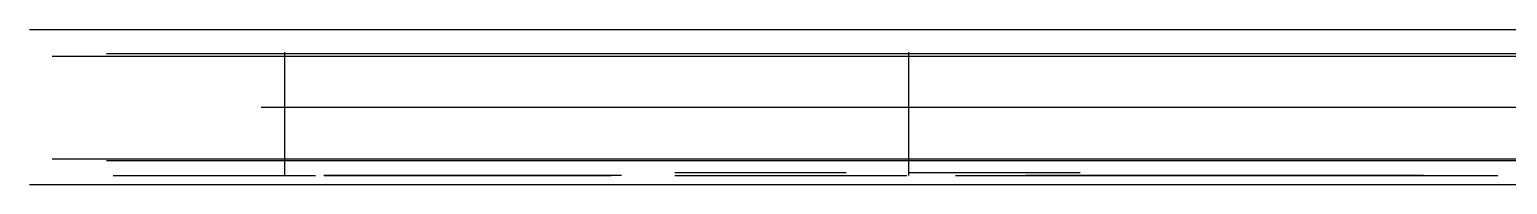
# Model space of a CAD drawing. Header units: metres. Extents: x 38 to 12325, y 28 to 132.
# Drawn here: x 38 to 1028, y 28 to 132 of the extents above; entities that cross this region are included whole.
import ezdxf

# ---------------------------------------------------------------- set-up
doc = ezdxf.new("R2010")
doc.units = ezdxf.units.M
for name, color, linetype in [('RBAR-T12-C2', 3, 'Continuous'), ('RBAR-T12-D', 3, 'Continuous'), ('RBAR-T16-E', 4, 'Continuous'), ('RBAR-T20-I', 5, 'Continuous'), ('RBAR-T20-I1', 5, 'Continuous'), ('RBAR-T8-A', 1, 'Continuous'), ('RBAR-T8-A1', 1, 'Continuous'), ('RBAR-T8-B', 1, 'Continuous'), ('RBAR-T8-B1', 1, 'Continuous'), ('RBAR-T8-G', 1, 'Continuous')]:
    doc.layers.add(name, color=color, linetype=linetype)

msp = doc.modelspace()

# ---------------------------------------------------------------- linework, layer by layer
at = {"layer": 'RBAR-T12-C2'}
for points in [[(53.2, 114.1, 274.7), (8853.2, 114.1, 274.7)], [(89.5, 116, 640.9), (8889.5, 116, 640.9)], [(53.2, 45.2, 91.6), (8853.2, 45.2, 91.6)], [(89.5, 44, 457.8), (8889.5, 44, 457.8)]]:
    msp.add_polyline3d(points, dxfattribs=at)
at = {"layer": 'RBAR-T12-D'}
for points in [[(470, 36, 787.6), (470, 36, 1366.4), (470.5, 36, 1371.2), (471.9, 36, 1375.7), (474.1, 36, 1379.9), (477.1, 36, 1383.6), (480.8, 36, 1386.7), (485, 36, 1388.9), (489.6, 36, 1390.3), (494.4, 36, 1390.8), (560.4, 36, 1390.8), (565.1, 36, 1390.3), (569.7, 36, 1388.9), (573.9, 36, 1386.7), (577.6, 36, 1383.6), (580.6, 36, 1379.9), (582.9, 36, 1375.7), (584.3, 36, 1371.2), (584.7, 36, 1366.4), (584.7, 36, 787.6)], [(626.7, 36, 1539.2), (626.7, 36, 2118), (627.1, 36, 2122.8), (628.5, 36, 2127.3), (630.8, 36, 2131.6), (633.8, 36, 2135.2), (637.5, 36, 2138.3), (641.7, 36, 2140.5), (646.3, 36, 2141.9), (651, 36, 2142.4), (717, 36, 2142.4), (721.8, 36, 2141.9), (726.4, 36, 2140.5), (730.6, 36, 2138.3), (734.3, 36, 2135.2), (737.3, 36, 2131.6), (739.6, 36, 2127.3), (740.9, 36, 2122.8), (741.4, 36, 2118), (741.4, 36, 1539.2)], [(626.7, 36, 2290.8), (626.7, 36, 2869.6), (627.1, 36, 2874.4), (628.5, 36, 2879), (630.8, 36, 2883.2), (633.8, 36, 2886.9), (637.5, 36, 2889.9), (641.7, 36, 2892.1), (646.3, 36, 2893.5), (651, 36, 2894), (717, 36, 2894), (721.8, 36, 2893.5), (726.4, 36, 2892.1), (730.6, 36, 2889.9), (734.3, 36, 2886.9), (737.3, 36, 2883.2), (739.6, 36, 2879), (740.9, 36, 2874.4), (741.4, 36, 2869.6), (741.4, 36, 2290.8)]]:
    msp.add_polyline3d(points, dxfattribs=at)
at = {"layer": 'RBAR-T16-E'}
for points in [[(38, 132, 1098.8), (8838, 132, 1098.8)], [(193, 80, 1831.2), (8993, 80, 1831.2)], [(38, 28, 366.2), (8838, 28, 366.2)]]:
    msp.add_polyline3d(points, dxfattribs=at)
at = {"layer": 'RBAR-T20-I'}
msp.add_polyline3d([(40, 28, 1615.6), (1170.6, 28, 1615.6), (1177.7, 28, 1615.2), (1184.7, 28, 1614.1), (1191.6, 28, 1612.3), (1648.6, 28, 1468.2), (1655.5, 28, 1466.4), (1662.6, 28, 1465.4), (1669.7, 28, 1465), (9017.2, 28, 1465)], dxfattribs=at)
at = {"layer": 'RBAR-T20-I1'}
msp.add_polyline3d([(40, 132, 1703.2), (1177.2, 132, 1703.2), (1184.3, 132, 1702.9), (1191.4, 132, 1701.8), (1198.3, 132, 1700), (1933.2, 132, 1468.2), (1940.1, 132, 1466.4), (1947.2, 132, 1465.4), (1954.3, 132, 1465), (9803.7, 132, 1465)], dxfattribs=at)
at = {"layer": 'RBAR-T8-A'}
for points in [[(125.3, 34, 788), (125.3, 34, 1388)], [(125.3, 34, 1542), (125.3, 34, 2142)], [(125.3, 34, 2296), (125.3, 34, 2896)], [(376, 34, 34), (376, 34, 634)], [(376, 34, 788), (376, 34, 1388)], [(376, 34, 1542), (376, 34, 2142)], [(376, 34, 2296), (376, 34, 2896)], [(626.7, 34, 34), (626.7, 34, 634)], [(626.7, 34, 788), (626.7, 34, 1388)], [(626.7, 34, 1542), (626.7, 34, 2142)], [(626.7, 34, 2296), (626.7, 34, 2896)], [(877.3, 34, 34), (877.3, 34, 634)], [(877.3, 34, 788), (877.3, 34, 1388)], [(877.3, 34, 1542), (877.3, 34, 2142)], [(877.3, 34, 2296), (877.3, 34, 2896)]]:
    msp.add_polyline3d(points, dxfattribs=at)
at = {"layer": 'RBAR-T8-A1'}
for points in [[(125.3, 34, 779.7), (125.3, 34, 1404.7)], [(125.3, 34, 1525.3), (125.3, 34, 2150.3)], [(125.3, 34, 2271), (125.3, 34, 2896)], [(376, 34, 34), (376, 34, 659)], [(376, 34, 779.7), (376, 34, 1404.7)], [(376, 34, 1525.3), (376, 34, 2150.3)], [(376, 34, 2271), (376, 34, 2896)], [(626.7, 34, 34), (626.7, 34, 659)], [(626.7, 34, 779.7), (626.7, 34, 1404.7)], [(626.7, 34, 1525.3), (626.7, 34, 2150.3)], [(626.7, 34, 2271), (626.7, 34, 2896)], [(877.3, 34, 34), (877.3, 34, 659)], [(877.3, 34, 779.7), (877.3, 34, 1404.7)], [(877.3, 34, 1525.3), (877.3, 34, 2150.3)], [(877.3, 34, 2271), (877.3, 34, 2896)]]:
    msp.add_polyline3d(points, dxfattribs=at)
at = {"layer": 'RBAR-T8-B'}
for points in [[(94, 34, 528.1), (94, 34, 903.8), (94.3, 34, 906.9), (95.2, 34, 909.9), (96.7, 34, 912.6), (98.6, 34, 915), (101, 34, 917), (103.8, 34, 918.5), (106.7, 34, 919.4), (109.8, 34, 919.7), (208.7, 34, 919.7), (211.8, 34, 919.4), (214.8, 34, 918.5), (217.5, 34, 917), (219.9, 34, 915), (221.9, 34, 912.6), (223.3, 34, 909.9), (224.2, 34, 906.9), (224.5, 34, 903.8), (224.5, 34, 528.1)], [(94, 34, 1022.2), (94, 34, 1397.9), (94.3, 34, 1401), (95.2, 34, 1404), (96.7, 34, 1406.7), (98.6, 34, 1409.1), (101, 34, 1411.1), (103.8, 34, 1412.5), (106.7, 34, 1413.4), (109.8, 34, 1413.7), (208.7, 34, 1413.7), (211.8, 34, 1413.4), (214.8, 34, 1412.5), (217.5, 34, 1411.1), (219.9, 34, 1409.1), (221.9, 34, 1406.7), (223.3, 34, 1404), (224.2, 34, 1401), (224.5, 34, 1397.9), (224.5, 34, 1022.2)], [(94, 34, 1516.3), (94, 34, 1892), (94.3, 34, 1895.1), (95.2, 34, 1898.1), (96.7, 34, 1900.8), (98.6, 34, 1903.2), (101, 34, 1905.2), (103.8, 34, 1906.6), (106.7, 34, 1907.5), (109.8, 34, 1907.8), (208.7, 34, 1907.8), (211.8, 34, 1907.5), (214.8, 34, 1906.6), (217.5, 34, 1905.2), (219.9, 34, 1903.2), (221.9, 34, 1900.8), (223.3, 34, 1898.1), (224.2, 34, 1895.1), (224.5, 34, 1892), (224.5, 34, 1516.3)], [(98.9, 34, 2010.3), (98.9, 34, 2386.1), (99.3, 34, 2389.2), (100.2, 34, 2392.1), (101.6, 34, 2394.9), (103.6, 34, 2397.3), (106, 34, 2399.2), (108.7, 34, 2400.7), (111.7, 34, 2401.6), (114.8, 34, 2401.9), (213.6, 34, 2401.9), (216.7, 34, 2401.6), (219.7, 34, 2400.7), (222.4, 34, 2399.2), (224.8, 34, 2397.3), (226.8, 34, 2394.9), (228.3, 34, 2392.1), (229.2, 34, 2389.2), (229.5, 34, 2386.1), (229.5, 34, 2010.3)], [(98.9, 34, 2504.4), (98.9, 34, 2880.2), (99.3, 34, 2883.3), (100.2, 34, 2886.2), (101.6, 34, 2889), (103.6, 34, 2891.4), (106, 34, 2893.3), (108.7, 34, 2894.8), (111.7, 34, 2895.7), (114.8, 34, 2896), (213.6, 34, 2896), (216.7, 34, 2895.7), (219.7, 34, 2894.8), (222.4, 34, 2893.3), (224.8, 34, 2891.4), (226.8, 34, 2889), (228.3, 34, 2886.2), (229.2, 34, 2883.3), (229.5, 34, 2880.2), (229.5, 34, 2504.4)], [(282, 34, 528.1), (282, 34, 903.8), (282.3, 34, 906.9), (283.2, 34, 909.9), (284.7, 34, 912.6), (286.6, 34, 915), (289, 34, 917), (291.8, 34, 918.5), (294.7, 34, 919.4), (297.8, 34, 919.7), (396.7, 34, 919.7), (399.8, 34, 919.4), (402.8, 34, 918.5), (405.5, 34, 917), (407.9, 34, 915), (409.9, 34, 912.6), (411.3, 34, 909.9), (412.2, 34, 906.9), (412.5, 34, 903.8), (412.5, 34, 528.1)], [(282, 34, 1022.2), (282, 34, 1397.9), (282.3, 34, 1401), (283.2, 34, 1404), (284.7, 34, 1406.7), (286.6, 34, 1409.1), (289, 34, 1411.1), (291.8, 34, 1412.5), (294.7, 34, 1413.4), (297.8, 34, 1413.7), (396.7, 34, 1413.7), (399.8, 34, 1413.4), (402.8, 34, 1412.5), (405.5, 34, 1411.1), (407.9, 34, 1409.1), (409.9, 34, 1406.7), (411.3, 34, 1404), (412.2, 34, 1401), (412.5, 34, 1397.9), (412.5, 34, 1022.2)], [(282, 34, 1516.3), (282, 34, 1892), (282.3, 34, 1895.1), (283.2, 34, 1898.1), (284.7, 34, 1900.8), (286.6, 34, 1903.2), (289, 34, 1905.2), (291.8, 34, 1906.6), (294.7, 34, 1907.5), (297.8, 34, 1907.8), (396.7, 34, 1907.8), (399.8, 34, 1907.5), (402.8, 34, 1906.6), (405.5, 34, 1905.2), (407.9, 34, 1903.2), (409.9, 34, 1900.8), (411.3, 34, 1898.1), (412.2, 34, 1895.1), (412.5, 34, 1892), (412.5, 34, 1516.3)], [(296.8, 34, 2010.3), (296.8, 34, 2386.1), (297.1, 34, 2389.2), (298, 34, 2392.1), (299.5, 34, 2394.9), (301.5, 34, 2397.3), (303.9, 34, 2399.2), (306.6, 34, 2400.7), (309.6, 34, 2401.6), (312.7, 34, 2401.9), (411.5, 34, 2401.9), (414.6, 34, 2401.6), (417.6, 34, 2400.7), (420.3, 34, 2399.2), (422.7, 34, 2397.3), (424.7, 34, 2394.9), (426.2, 34, 2392.1), (427.1, 34, 2389.2), (427.4, 34, 2386.1), (427.4, 34, 2010.3)], [(296.8, 34, 2504.4), (296.8, 34, 2880.2), (297.1, 34, 2883.3), (298, 34, 2886.2), (299.5, 34, 2889), (301.5, 34, 2891.4), (303.9, 34, 2893.3), (306.6, 34, 2894.8), (309.6, 34, 2895.7), (312.7, 34, 2896), (411.5, 34, 2896), (414.6, 34, 2895.7), (417.6, 34, 2894.8), (420.3, 34, 2893.3), (422.7, 34, 2891.4), (424.7, 34, 2889), (426.2, 34, 2886.2), (427.1, 34, 2883.3), (427.4, 34, 2880.2), (427.4, 34, 2504.4)], [(470, 34, 34), (470, 34, 409.7), (470.3, 34, 412.8), (471.2, 34, 415.8), (472.7, 34, 418.5), (474.6, 34, 420.9), (477, 34, 422.9), (479.8, 34, 424.4), (482.7, 34, 425.3), (485.8, 34, 425.6), (584.7, 34, 425.6), (587.8, 34, 425.3), (590.8, 34, 424.4), (593.5, 34, 422.9), (595.9, 34, 420.9), (597.9, 34, 418.5), (599.3, 34, 415.8), (600.2, 34, 412.8), (600.5, 34, 409.7), (600.5, 34, 34)], [(470, 34, 528.1), (470, 34, 903.8), (470.3, 34, 906.9), (471.2, 34, 909.9), (472.7, 34, 912.6), (474.6, 34, 915), (477, 34, 917), (479.8, 34, 918.5), (482.7, 34, 919.4), (485.8, 34, 919.7), (584.7, 34, 919.7), (587.8, 34, 919.4), (590.8, 34, 918.5), (593.5, 34, 917), (595.9, 34, 915), (597.9, 34, 912.6), (599.3, 34, 909.9), (600.2, 34, 906.9), (600.5, 34, 903.8), (600.5, 34, 528.1)], [(470, 34, 1022.2), (470, 34, 1397.9), (470.3, 34, 1401), (471.2, 34, 1404), (472.7, 34, 1406.7), (474.6, 34, 1409.1), (477, 34, 1411.1), (479.8, 34, 1412.5), (482.7, 34, 1413.4), (485.8, 34, 1413.7), (584.7, 34, 1413.7), (587.8, 34, 1413.4), (590.8, 34, 1412.5), (593.5, 34, 1411.1), (595.9, 34, 1409.1), (597.9, 34, 1406.7), (599.3, 34, 1404), (600.2, 34, 1401), (600.5, 34, 1397.9), (600.5, 34, 1022.2)], [(470, 34, 1516.3), (470, 34, 1892), (470.3, 34, 1895.1), (471.2, 34, 1898.1), (472.7, 34, 1900.8), (474.6, 34, 1903.2), (477, 34, 1905.2), (479.8, 34, 1906.6), (482.7, 34, 1907.5), (485.8, 34, 1907.8), (584.7, 34, 1907.8), (587.8, 34, 1907.5), (590.8, 34, 1906.6), (593.5, 34, 1905.2), (595.9, 34, 1903.2), (597.9, 34, 1900.8), (599.3, 34, 1898.1), (600.2, 34, 1895.1), (600.5, 34, 1892), (600.5, 34, 1516.3)], [(494.7, 34, 2010.3), (494.7, 34, 2386.1), (495, 34, 2389.2), (495.9, 34, 2392.1), (497.4, 34, 2394.9), (499.4, 34, 2397.3), (501.8, 34, 2399.2), (504.5, 34, 2400.7), (507.5, 34, 2401.6), (510.6, 34, 2401.9), (609.4, 34, 2401.9), (612.5, 34, 2401.6), (615.5, 34, 2400.7), (618.2, 34, 2399.2), (620.6, 34, 2397.3), (622.6, 34, 2394.9), (624.1, 34, 2392.1), (625, 34, 2389.2), (625.3, 34, 2386.1), (625.3, 34, 2010.3)], [(494.7, 34, 2504.4), (494.7, 34, 2880.2), (495, 34, 2883.3), (495.9, 34, 2886.2), (497.4, 34, 2889), (499.4, 34, 2891.4), (501.8, 34, 2893.3), (504.5, 34, 2894.8), (507.5, 34, 2895.7), (510.6, 34, 2896), (609.4, 34, 2896), (612.5, 34, 2895.7), (615.5, 34, 2894.8), (618.2, 34, 2893.3), (620.6, 34, 2891.4), (622.6, 34, 2889), (624.1, 34, 2886.2), (625, 34, 2883.3), (625.3, 34, 2880.2), (625.3, 34, 2504.4)], [(658, 34, 34), (658, 34, 409.7), (658.3, 34, 412.8), (659.2, 34, 415.8), (660.7, 34, 418.5), (662.6, 34, 420.9), (665, 34, 422.9), (667.8, 34, 424.4), (670.7, 34, 425.3), (673.8, 34, 425.6), (772.7, 34, 425.6), (775.8, 34, 425.3), (778.8, 34, 424.4), (781.5, 34, 422.9), (783.9, 34, 420.9), (785.9, 34, 418.5), (787.3, 34, 415.8), (788.2, 34, 412.8), (788.5, 34, 409.7), (788.5, 34, 34)], [(658, 34, 528.1), (658, 34, 903.8), (658.3, 34, 906.9), (659.2, 34, 909.9), (660.7, 34, 912.6), (662.6, 34, 915), (665, 34, 917), (667.8, 34, 918.5), (670.7, 34, 919.4), (673.8, 34, 919.7), (772.7, 34, 919.7), (775.8, 34, 919.4), (778.8, 34, 918.5), (781.5, 34, 917), (783.9, 34, 915), (785.9, 34, 912.6), (787.3, 34, 909.9), (788.2, 34, 906.9), (788.5, 34, 903.8), (788.5, 34, 528.1)], [(658, 34, 1022.2), (658, 34, 1397.9), (658.3, 34, 1401), (659.2, 34, 1404), (660.7, 34, 1406.7), (662.6, 34, 1409.1), (665, 34, 1411.1), (667.8, 34, 1412.5), (670.7, 34, 1413.4), (673.8, 34, 1413.7), (772.7, 34, 1413.7), (775.8, 34, 1413.4), (778.8, 34, 1412.5), (781.5, 34, 1411.1), (783.9, 34, 1409.1), (785.9, 34, 1406.7), (787.3, 34, 1404), (788.2, 34, 1401), (788.5, 34, 1397.9), (788.5, 34, 1022.2)], [(658, 34, 1516.3), (658, 34, 1892), (658.3, 34, 1895.1), (659.2, 34, 1898.1), (660.7, 34, 1900.8), (662.6, 34, 1903.2), (665, 34, 1905.2), (667.8, 34, 1906.6), (670.7, 34, 1907.5), (673.8, 34, 1907.8), (772.7, 34, 1907.8), (775.8, 34, 1907.5), (778.8, 34, 1906.6), (781.5, 34, 1905.2), (783.9, 34, 1903.2), (785.9, 34, 1900.8), (787.3, 34, 1898.1), (788.2, 34, 1895.1), (788.5, 34, 1892), (788.5, 34, 1516.3)], [(692.6, 34, 2010.3), (692.6, 34, 2386.1), (692.9, 34, 2389.2), (693.8, 34, 2392.1), (695.3, 34, 2394.9), (697.3, 34, 2397.3), (699.7, 34, 2399.2), (702.4, 34, 2400.7), (705.4, 34, 2401.6), (708.5, 34, 2401.9), (807.3, 34, 2401.9), (810.4, 34, 2401.6), (813.4, 34, 2400.7), (816.1, 34, 2399.2), (818.5, 34, 2397.3), (820.5, 34, 2394.9), (822, 34, 2392.1), (822.9, 34, 2389.2), (823.2, 34, 2386.1), (823.2, 34, 2010.3)], [(692.6, 34, 2504.4), (692.6, 34, 2880.2), (692.9, 34, 2883.3), (693.8, 34, 2886.2), (695.3, 34, 2889), (697.3, 34, 2891.4), (699.7, 34, 2893.3), (702.4, 34, 2894.8), (705.4, 34, 2895.7), (708.5, 34, 2896), (807.3, 34, 2896), (810.4, 34, 2895.7), (813.4, 34, 2894.8), (816.1, 34, 2893.3), (818.5, 34, 2891.4), (820.5, 34, 2889), (822, 34, 2886.2), (822.9, 34, 2883.3), (823.2, 34, 2880.2), (823.2, 34, 2504.4)], [(846, 34, 34), (846, 34, 409.7), (846.3, 34, 412.8), (847.2, 34, 415.8), (848.7, 34, 418.5), (850.6, 34, 420.9), (853, 34, 422.9), (855.8, 34, 424.4), (858.7, 34, 425.3), (861.8, 34, 425.6), (960.7, 34, 425.6), (963.8, 34, 425.3), (966.8, 34, 424.4), (969.5, 34, 422.9), (971.9, 34, 420.9), (973.9, 34, 418.5), (975.3, 34, 415.8), (976.2, 34, 412.8), (976.5, 34, 409.7), (976.5, 34, 34)], [(846, 34, 528.1), (846, 34, 903.8), (846.3, 34, 906.9), (847.2, 34, 909.9), (848.7, 34, 912.6), (850.6, 34, 915), (853, 34, 917), (855.8, 34, 918.5), (858.7, 34, 919.4), (861.8, 34, 919.7), (960.7, 34, 919.7), (963.8, 34, 919.4), (966.8, 34, 918.5), (969.5, 34, 917), (971.9, 34, 915), (973.9, 34, 912.6), (975.3, 34, 909.9), (976.2, 34, 906.9), (976.5, 34, 903.8), (976.5, 34, 528.1)], [(846, 34, 1022.2), (846, 34, 1397.9), (846.3, 34, 1401), (847.2, 34, 1404), (848.7, 34, 1406.7), (850.6, 34, 1409.1), (853, 34, 1411.1), (855.8, 34, 1412.5), (858.7, 34, 1413.4), (861.8, 34, 1413.7), (960.7, 34, 1413.7), (963.8, 34, 1413.4), (966.8, 34, 1412.5), (969.5, 34, 1411.1), (971.9, 34, 1409.1), (973.9, 34, 1406.7), (975.3, 34, 1404), (976.2, 34, 1401), (976.5, 34, 1397.9), (976.5, 34, 1022.2)], [(846, 34, 1516.3), (846, 34, 1892), (846.3, 34, 1895.1), (847.2, 34, 1898.1), (848.7, 34, 1900.8), (850.6, 34, 1903.2), (853, 34, 1905.2), (855.8, 34, 1906.6), (858.7, 34, 1907.5), (861.8, 34, 1907.8), (960.7, 34, 1907.8), (963.8, 34, 1907.5), (966.8, 34, 1906.6), (969.5, 34, 1905.2), (971.9, 34, 1903.2), (973.9, 34, 1900.8), (975.3, 34, 1898.1), (976.2, 34, 1895.1), (976.5, 34, 1892), (976.5, 34, 1516.3)], [(890.5, 34, 2010.3), (890.5, 34, 2386.1), (890.8, 34, 2389.2), (891.7, 34, 2392.1), (893.2, 34, 2394.9), (895.2, 34, 2397.3), (897.6, 34, 2399.2), (900.3, 34, 2400.7), (903.3, 34, 2401.6), (906.3, 34, 2401.9), (1005.2, 34, 2401.9), (1008.3, 34, 2401.6), (1011.3, 34, 2400.7), (1014, 34, 2399.2), (1016.4, 34, 2397.3), (1018.4, 34, 2394.9), (1019.8, 34, 2392.1), (1020.7, 34, 2389.2), (1021, 34, 2386.1), (1021, 34, 2010.3)], [(890.5, 34, 2504.4), (890.5, 34, 2880.2), (890.8, 34, 2883.3), (891.7, 34, 2886.2), (893.2, 34, 2889), (895.2, 34, 2891.4), (897.6, 34, 2893.3), (900.3, 34, 2894.8), (903.3, 34, 2895.7), (906.3, 34, 2896), (1005.2, 34, 2896), (1008.3, 34, 2895.7), (1011.3, 34, 2894.8), (1014, 34, 2893.3), (1016.4, 34, 2891.4), (1018.4, 34, 2889), (1019.8, 34, 2886.2), (1020.7, 34, 2883.3), (1021, 34, 2880.2), (1021, 34, 2504.4)]]:
    msp.add_polyline3d(points, dxfattribs=at)
at = {"layer": 'RBAR-T8-B1'}
for points in [[(208.9, 34, 639.4), (208.9, 34, 1063.7), (208.9, 34.3, 1066.9), (208.9, 35.2, 1069.9), (208.9, 36.7, 1072.7), (208.9, 38.7, 1075.2), (208.9, 41.2, 1077.2), (208.9, 44, 1078.7), (208.9, 47, 1079.6), (208.9, 50.2, 1079.9), (208.9, 100.7, 1079.9), (208.9, 103.8, 1079.6), (208.9, 106.9, 1078.7), (208.9, 109.7, 1077.2), (208.9, 112.1, 1075.2), (208.9, 114.1, 1072.7), (208.9, 115.6, 1069.9), (208.9, 116.5, 1066.9), (208.9, 116.9, 1063.7), (208.9, 116.9, 639.4)], [(208.9, 34, 1244.7), (208.9, 34, 1669.1), (208.9, 34.3, 1672.3), (208.9, 35.2, 1675.3), (208.9, 36.7, 1678.1), (208.9, 38.7, 1680.5), (208.9, 41.2, 1682.6), (208.9, 44, 1684), (208.9, 47, 1685), (208.9, 50.2, 1685.3), (208.9, 100.7, 1685.3), (208.9, 103.8, 1685), (208.9, 106.9, 1684), (208.9, 109.7, 1682.6), (208.9, 112.1, 1680.5), (208.9, 114.1, 1678.1), (208.9, 115.6, 1675.3), (208.9, 116.5, 1672.3), (208.9, 116.9, 1669.1), (208.9, 116.9, 1244.7)], [(208.9, 34, 1850.1), (208.9, 34, 2274.5), (208.9, 34.3, 2277.6), (208.9, 35.2, 2280.7), (208.9, 36.7, 2283.5), (208.9, 38.7, 2285.9), (208.9, 41.2, 2287.9), (208.9, 44, 2289.4), (208.9, 47, 2290.3), (208.9, 50.2, 2290.6), (208.9, 100.7, 2290.6), (208.9, 103.8, 2290.3), (208.9, 106.9, 2289.4), (208.9, 109.7, 2287.9), (208.9, 112.1, 2285.9), (208.9, 114.1, 2283.5), (208.9, 115.6, 2280.7), (208.9, 116.5, 2277.6), (208.9, 116.9, 2274.5), (208.9, 116.9, 1850.1)], [(208.9, 34, 2455.4), (208.9, 34, 2879.8), (208.9, 34.3, 2883), (208.9, 35.2, 2886), (208.9, 36.7, 2888.8), (208.9, 38.7, 2891.3), (208.9, 41.2, 2893.3), (208.9, 44, 2894.8), (208.9, 47, 2895.7), (208.9, 50.2, 2896), (208.9, 100.7, 2896), (208.9, 103.8, 2895.7), (208.9, 106.9, 2894.8), (208.9, 109.7, 2893.3), (208.9, 112.1, 2891.3), (208.9, 114.1, 2888.8), (208.9, 115.6, 2886), (208.9, 116.5, 2883), (208.9, 116.9, 2879.8), (208.9, 116.9, 2455.4)], [(626.7, 34, 34), (626.7, 34, 458.4), (626.7, 34.3, 461.5), (626.7, 35.2, 464.6), (626.7, 36.7, 467.4), (626.7, 38.7, 469.8), (626.7, 41.2, 471.8), (626.7, 44, 473.3), (626.7, 47, 474.2), (626.7, 50.2, 474.6), (626.7, 100.7, 474.6), (626.7, 103.8, 474.2), (626.7, 106.9, 473.3), (626.7, 109.7, 471.8), (626.7, 112.1, 469.8), (626.7, 114.1, 467.4), (626.7, 115.6, 464.6), (626.7, 116.5, 461.5), (626.7, 116.9, 458.4), (626.7, 116.9, 34)], [(626.7, 34, 639.4), (626.7, 34, 1063.7), (626.7, 34.3, 1066.9), (626.7, 35.2, 1069.9), (626.7, 36.7, 1072.7), (626.7, 38.7, 1075.2), (626.7, 41.2, 1077.2), (626.7, 44, 1078.7), (626.7, 47, 1079.6), (626.7, 50.2, 1079.9), (626.7, 100.7, 1079.9), (626.7, 103.8, 1079.6), (626.7, 106.9, 1078.7), (626.7, 109.7, 1077.2), (626.7, 112.1, 1075.2), (626.7, 114.1, 1072.7), (626.7, 115.6, 1069.9), (626.7, 116.5, 1066.9), (626.7, 116.9, 1063.7), (626.7, 116.9, 639.4)], [(626.7, 34, 1244.7), (626.7, 34, 1669.1), (626.7, 34.3, 1672.3), (626.7, 35.2, 1675.3), (626.7, 36.7, 1678.1), (626.7, 38.7, 1680.5), (626.7, 41.2, 1682.6), (626.7, 44, 1684), (626.7, 47, 1685), (626.7, 50.2, 1685.3), (626.7, 100.7, 1685.3), (626.7, 103.8, 1685), (626.7, 106.9, 1684), (626.7, 109.7, 1682.6), (626.7, 112.1, 1680.5), (626.7, 114.1, 1678.1), (626.7, 115.6, 1675.3), (626.7, 116.5, 1672.3), (626.7, 116.9, 1669.1), (626.7, 116.9, 1244.7)], [(626.7, 34, 1850.1), (626.7, 34, 2274.5), (626.7, 34.3, 2277.6), (626.7, 35.2, 2280.7), (626.7, 36.7, 2283.5), (626.7, 38.7, 2285.9), (626.7, 41.2, 2287.9), (626.7, 44, 2289.4), (626.7, 47, 2290.3), (626.7, 50.2, 2290.6), (626.7, 100.7, 2290.6), (626.7, 103.8, 2290.3), (626.7, 106.9, 2289.4), (626.7, 109.7, 2287.9), (626.7, 112.1, 2285.9), (626.7, 114.1, 2283.5), (626.7, 115.6, 2280.7), (626.7, 116.5, 2277.6), (626.7, 116.9, 2274.5), (626.7, 116.9, 1850.1)], [(626.7, 34, 2455.4), (626.7, 34, 2879.8), (626.7, 34.3, 2883), (626.7, 35.2, 2886), (626.7, 36.7, 2888.8), (626.7, 38.7, 2891.3), (626.7, 41.2, 2893.3), (626.7, 44, 2894.8), (626.7, 47, 2895.7), (626.7, 50.2, 2896), (626.7, 100.7, 2896), (626.7, 103.8, 2895.7), (626.7, 106.9, 2894.8), (626.7, 109.7, 2893.3), (626.7, 112.1, 2891.3), (626.7, 114.1, 2888.8), (626.7, 115.6, 2886), (626.7, 116.5, 2883), (626.7, 116.9, 2879.8), (626.7, 116.9, 2455.4)]]:
    msp.add_polyline3d(points, dxfattribs=at)
at = {"layer": 'RBAR-T8-G'}
for points in [[(400.7, 34, 839.2), (400.7, 34, 910.8), (400.4, 34, 914), (399.5, 34, 917.1), (398, 34, 919.9), (395.9, 34, 922.4), (393.4, 34, 924.4), (390.6, 34, 925.9), (387.5, 34, 926.9), (384.3, 34, 927.2), (251.4, 34, 927.2), (248.2, 34, 926.9), (245.1, 34, 925.9), (242.3, 34, 924.4), (239.8, 34, 922.4), (237.8, 34, 919.9), (236.2, 34, 917.1), (235.3, 34, 914), (235, 34, 910.8), (235, 34, 542.6), (235.3, 34, 539.4), (236.2, 34, 536.3), (237.8, 34, 533.5), (239.8, 34, 531), (242.3, 34, 529), (245.1, 34, 527.5), (248.2, 34, 526.5), (251.4, 34, 526.2), (358.8, 34, 526.2), (362, 34, 526.5), (365, 34, 527.5), (367.9, 34, 529), (370.3, 34, 531), (372.4, 34, 533.5), (373.9, 34, 536.3), (374.8, 34, 539.4), (375.1, 34, 542.6), (375.1, 34, 859.7)], [(400.7, 34, 1331.4), (400.7, 34, 1403), (400.4, 34, 1406.2), (399.5, 34, 1409.3), (398, 34, 1412.1), (395.9, 34, 1414.6), (393.4, 34, 1416.6), (390.6, 34, 1418.1), (387.5, 34, 1419.1), (384.3, 34, 1419.4), (251.4, 34, 1419.4), (248.2, 34, 1419.1), (245.1, 34, 1418.1), (242.3, 34, 1416.6), (239.8, 34, 1414.6), (237.8, 34, 1412.1), (236.2, 34, 1409.3), (235.3, 34, 1406.2), (235, 34, 1403), (235, 34, 1034.8), (235.3, 34, 1031.6), (236.2, 34, 1028.5), (237.8, 34, 1025.7), (239.8, 34, 1023.2), (242.3, 34, 1021.2), (245.1, 34, 1019.7), (248.2, 34, 1018.7), (251.4, 34, 1018.4), (358.8, 34, 1018.4), (362, 34, 1018.7), (365, 34, 1019.7), (367.9, 34, 1021.2), (370.3, 34, 1023.2), (372.4, 34, 1025.7), (373.9, 34, 1028.5), (374.8, 34, 1031.6), (375.1, 34, 1034.8), (375.1, 34, 1351.9)], [(434.3, 34, 1823.6), (434.3, 34, 1895.2), (434, 34, 1898.4), (433, 34, 1901.5), (431.5, 34, 1904.3), (429.5, 34, 1906.8), (427, 34, 1908.8), (424.2, 34, 1910.3), (421.1, 34, 1911.3), (417.9, 34, 1911.6), (284.9, 34, 1911.6), (281.7, 34, 1911.3), (278.7, 34, 1910.3), (275.8, 34, 1908.8), (273.4, 34, 1906.8), (271.3, 34, 1904.3), (269.8, 34, 1901.5), (268.9, 34, 1898.4), (268.6, 34, 1895.2), (268.6, 34, 1527), (268.9, 34, 1523.8), (269.8, 34, 1520.7), (271.3, 34, 1517.9), (273.4, 34, 1515.4), (275.8, 34, 1513.4), (278.7, 34, 1511.9), (281.7, 34, 1510.9), (284.9, 34, 1510.6), (392.3, 34, 1510.6), (395.5, 34, 1510.9), (398.6, 34, 1511.9), (401.4, 34, 1513.4), (403.9, 34, 1515.4), (406, 34, 1517.9), (407.5, 34, 1520.7), (408.4, 34, 1523.8), (408.7, 34, 1527), (408.7, 34, 1844.1)], [(434.3, 34, 2315.8), (434.3, 34, 2387.4), (434, 34, 2390.6), (433, 34, 2393.7), (431.5, 34, 2396.5), (429.5, 34, 2399), (427, 34, 2401), (424.2, 34, 2402.5), (421.1, 34, 2403.5), (417.9, 34, 2403.8), (284.9, 34, 2403.8), (281.7, 34, 2403.5), (278.7, 34, 2402.5), (275.8, 34, 2401), (273.4, 34, 2399), (271.3, 34, 2396.5), (269.8, 34, 2393.7), (268.9, 34, 2390.6), (268.6, 34, 2387.4), (268.6, 34, 2019.2), (268.9, 34, 2016), (269.8, 34, 2012.9), (271.3, 34, 2010.1), (273.4, 34, 2007.6), (275.8, 34, 2005.6), (278.7, 34, 2004.1), (281.7, 34, 2003.1), (284.9, 34, 2002.8), (392.3, 34, 2002.8), (395.5, 34, 2003.1), (398.6, 34, 2004.1), (401.4, 34, 2005.6), (403.9, 34, 2007.6), (406, 34, 2010.1), (407.5, 34, 2012.9), (408.4, 34, 2016), (408.7, 34, 2019.2), (408.7, 34, 2336.3)], [(434.3, 34, 2808), (434.3, 34, 2879.6), (434, 34, 2882.8), (433, 34, 2885.9), (431.5, 34, 2888.7), (429.5, 34, 2891.2), (427, 34, 2893.2), (424.2, 34, 2894.8), (421.1, 34, 2895.7), (417.9, 34, 2896), (284.9, 34, 2896), (281.7, 34, 2895.7), (278.7, 34, 2894.8), (275.8, 34, 2893.2), (273.4, 34, 2891.2), (271.3, 34, 2888.7), (269.8, 34, 2885.9), (268.9, 34, 2882.8), (268.6, 34, 2879.6), (268.6, 34, 2511.4), (268.9, 34, 2508.2), (269.8, 34, 2505.1), (271.3, 34, 2502.3), (273.4, 34, 2499.8), (275.8, 34, 2497.8), (278.7, 34, 2496.3), (281.7, 34, 2495.3), (284.9, 34, 2495), (392.3, 34, 2495), (395.5, 34, 2495.3), (398.6, 34, 2496.3), (401.4, 34, 2497.8), (403.9, 34, 2499.8), (406, 34, 2502.3), (407.5, 34, 2505.1), (408.4, 34, 2508.2), (408.7, 34, 2511.4), (408.7, 34, 2828.5)], [(870.7, 34, 347), (870.7, 34, 418.6), (870.4, 34, 421.8), (869.5, 34, 424.9), (868, 34, 427.7), (865.9, 34, 430.2), (863.4, 34, 432.2), (860.6, 34, 433.7), (857.5, 34, 434.7), (854.3, 34, 435), (721.4, 34, 435), (718.2, 34, 434.7), (715.1, 34, 433.7), (712.3, 34, 432.2), (709.8, 34, 430.2), (707.8, 34, 427.7), (706.2, 34, 424.9), (705.3, 34, 421.8), (705, 34, 418.6), (705, 34, 50.4), (705.3, 34, 47.2), (706.2, 34, 44.1), (707.8, 34, 41.3), (709.8, 34, 38.8), (712.3, 34, 36.8), (715.1, 34, 35.2), (718.2, 34, 34.3), (721.4, 34, 34), (828.8, 34, 34), (832, 34, 34.3), (835, 34, 35.2), (837.9, 34, 36.8), (840.3, 34, 38.8), (842.4, 34, 41.3), (843.9, 34, 44.1), (844.8, 34, 47.2), (845.1, 34, 50.4), (845.1, 34, 367.5)], [(870.7, 34, 839.2), (870.7, 34, 910.8), (870.4, 34, 914), (869.5, 34, 917.1), (868, 34, 919.9), (865.9, 34, 922.4), (863.4, 34, 924.4), (860.6, 34, 925.9), (857.5, 34, 926.9), (854.3, 34, 927.2), (721.4, 34, 927.2), (718.2, 34, 926.9), (715.1, 34, 925.9), (712.3, 34, 924.4), (709.8, 34, 922.4), (707.8, 34, 919.9), (706.2, 34, 917.1), (705.3, 34, 914), (705, 34, 910.8), (705, 34, 542.6), (705.3, 34, 539.4), (706.2, 34, 536.3), (707.8, 34, 533.5), (709.8, 34, 531), (712.3, 34, 529), (715.1, 34, 527.5), (718.2, 34, 526.5), (721.4, 34, 526.2), (828.8, 34, 526.2), (832, 34, 526.5), (835, 34, 527.5), (837.9, 34, 529), (840.3, 34, 531), (842.4, 34, 533.5), (843.9, 34, 536.3), (844.8, 34, 539.4), (845.1, 34, 542.6), (845.1, 34, 859.7)], [(870.7, 34, 1331.4), (870.7, 34, 1403), (870.4, 34, 1406.2), (869.5, 34, 1409.3), (868, 34, 1412.1), (865.9, 34, 1414.6), (863.4, 34, 1416.6), (860.6, 34, 1418.1), (857.5, 34, 1419.1), (854.3, 34, 1419.4), (721.4, 34, 1419.4), (718.2, 34, 1419.1), (715.1, 34, 1418.1), (712.3, 34, 1416.6), (709.8, 34, 1414.6), (707.8, 34, 1412.1), (706.2, 34, 1409.3), (705.3, 34, 1406.2), (705, 34, 1403), (705, 34, 1034.8), (705.3, 34, 1031.6), (706.2, 34, 1028.5), (707.8, 34, 1025.7), (709.8, 34, 1023.2), (712.3, 34, 1021.2), (715.1, 34, 1019.7), (718.2, 34, 1018.7), (721.4, 34, 1018.4), (828.8, 34, 1018.4), (832, 34, 1018.7), (835, 34, 1019.7), (837.9, 34, 1021.2), (840.3, 34, 1023.2), (842.4, 34, 1025.7), (843.9, 34, 1028.5), (844.8, 34, 1031.6), (845.1, 34, 1034.8), (845.1, 34, 1351.9)], [(971.4, 34, 1823.6), (971.4, 34, 1895.2), (971.1, 34, 1898.4), (970.2, 34, 1901.5), (968.7, 34, 1904.3), (966.6, 34, 1906.8), (964.2, 34, 1908.8), (961.3, 34, 1910.3), (958.3, 34, 1911.3), (955.1, 34, 1911.6), (822.1, 34, 1911.6), (818.9, 34, 1911.3), (815.8, 34, 1910.3), (813, 34, 1908.8), (810.5, 34, 1906.8), (808.5, 34, 1904.3), (807, 34, 1901.5), (806, 34, 1898.4), (805.7, 34, 1895.2), (805.7, 34, 1527), (806, 34, 1523.8), (807, 34, 1520.7), (808.5, 34, 1517.9), (810.5, 34, 1515.4), (813, 34, 1513.4), (815.8, 34, 1511.9), (818.9, 34, 1510.9), (822.1, 34, 1510.6), (929.5, 34, 1510.6), (932.7, 34, 1510.9), (935.7, 34, 1511.9), (938.6, 34, 1513.4), (941.1, 34, 1515.4), (943.1, 34, 1517.9), (944.6, 34, 1520.7), (945.5, 34, 1523.8), (945.9, 34, 1527), (945.9, 34, 1844.1)], [(971.4, 34, 2315.8), (971.4, 34, 2387.4), (971.1, 34, 2390.6), (970.2, 34, 2393.7), (968.7, 34, 2396.5), (966.6, 34, 2399), (964.2, 34, 2401), (961.3, 34, 2402.5), (958.3, 34, 2403.5), (955.1, 34, 2403.8), (822.1, 34, 2403.8), (818.9, 34, 2403.5), (815.8, 34, 2402.5), (813, 34, 2401), (810.5, 34, 2399), (808.5, 34, 2396.5), (807, 34, 2393.7), (806, 34, 2390.6), (805.7, 34, 2387.4), (805.7, 34, 2019.2), (806, 34, 2016), (807, 34, 2012.9), (808.5, 34, 2010.1), (810.5, 34, 2007.6), (813, 34, 2005.6), (815.8, 34, 2004.1), (818.9, 34, 2003.1), (822.1, 34, 2002.8), (929.5, 34, 2002.8), (932.7, 34, 2003.1), (935.7, 34, 2004.1), (938.6, 34, 2005.6), (941.1, 34, 2007.6), (943.1, 34, 2010.1), (944.6, 34, 2012.9), (945.5, 34, 2016), (945.9, 34, 2019.2), (945.9, 34, 2336.3)], [(971.4, 34, 2808), (971.4, 34, 2879.6), (971.1, 34, 2882.8), (970.2, 34, 2885.9), (968.7, 34, 2888.7), (966.6, 34, 2891.2), (964.2, 34, 2893.2), (961.3, 34, 2894.8), (958.3, 34, 2895.7), (955.1, 34, 2896), (822.1, 34, 2896), (818.9, 34, 2895.7), (815.8, 34, 2894.8), (813, 34, 2893.2), (810.5, 34, 2891.2), (808.5, 34, 2888.7), (807, 34, 2885.9), (806, 34, 2882.8), (805.7, 34, 2879.6), (805.7, 34, 2511.4), (806, 34, 2508.2), (807, 34, 2505.1), (808.5, 34, 2502.3), (810.5, 34, 2499.8), (813, 34, 2497.8), (815.8, 34, 2496.3), (818.9, 34, 2495.3), (822.1, 34, 2495), (929.5, 34, 2495), (932.7, 34, 2495.3), (935.7, 34, 2496.3), (938.6, 34, 2497.8), (941.1, 34, 2499.8), (943.1, 34, 2502.3), (944.6, 34, 2505.1), (945.5, 34, 2508.2), (945.9, 34, 2511.4), (945.9, 34, 2828.5)]]:
    msp.add_polyline3d(points, dxfattribs=at)

doc.saveas('drawing.dxf')
